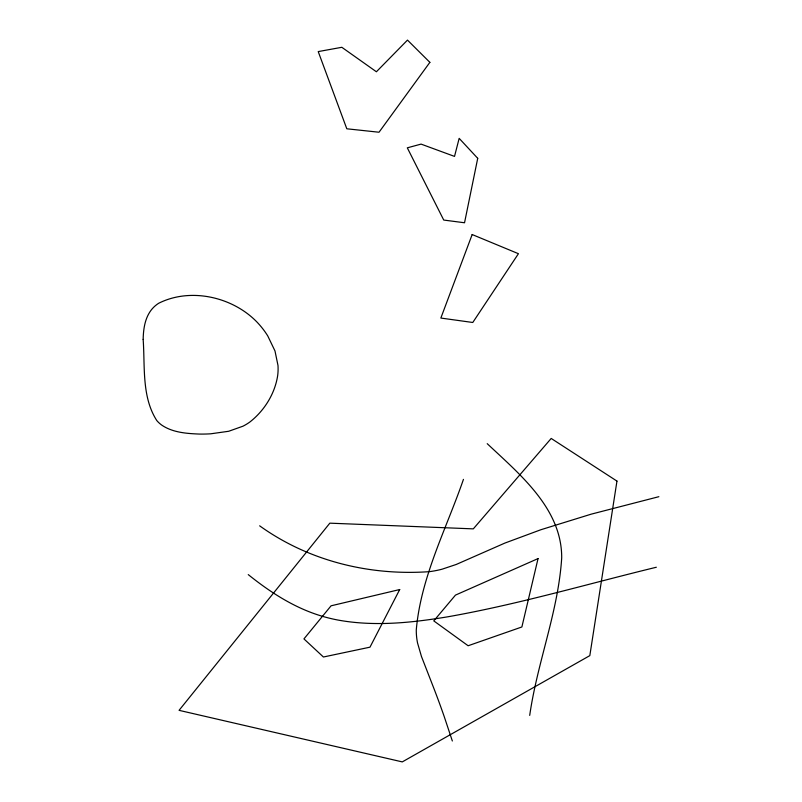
<?xml version="1.0" encoding="UTF-8"?>
<svg xmlns="http://www.w3.org/2000/svg" width="802" height="802" viewBox="0 0 802 802"><rect width="100%" height="100%" fill="white"/><g stroke="black" fill="none" stroke-linecap="round" stroke-linejoin="round"><path stroke-width="1.2" d="M529.711 715.394C537.31 662.272 558.312 611.515 561.701 557.821C561.881 508.638 519.886 474.463 487.215 443.666M463.446 479.365C446.373 528.839 420.849 577.089 416.278 629.911A90.636 72.16 -29 0 0 417.551 643.014L421.461 656.477L433.661 687.845A2516.004 1298.669 8.8 0 1 444.168 716.437L452.348 740.998M656.337 567.245C587.054 584.097 518.443 604.297 448.148 616.738C411.616 622.813 373.922 626.803 337.201 619.906A174.044 149.874 -28.3 0 1 317.973 614.923C292.219 606.512 269.231 591.465 248.249 574.603M658.863 496.689L591.194 514.162L540.909 529.721L504.879 543.074L456.228 564.468L442.102 569.189A87.909 74.446 -29.4 0 1 429.27 571.666C369.532 575.876 308.74 561.079 259.647 525.821M143.157 339.406C145.092 366.394 141.513 396.86 156.811 420.589A31.248 28.311 -12.3 0 0 161.924 425.24C172.811 432.539 186.465 433.541 199.197 434.062A132.49 124.32 -15.5 0 0 210.756 433.802L228.68 431.275L242.956 426.203A47.97 43.679 -16.6 0 0 249.913 421.972C264.339 410.684 274.865 393.802 277.672 375.617A60.491 55.438 -16.3 0 0 277.993 365.481L274.986 350.955L267.748 335.908A96.882 88.451 -12.4 0 0 256.53 321.602C232.039 296.68 190.234 287.327 158.606 303.306A29.213 27.258 -10.5 0 0 151.017 310.294C144.801 318.605 143.378 329.311 143.157 339.406M616.959 481.09L589.821 655.625L402.283 761.9L179.067 710.341L329.822 523.165L473.3 528.869L551.195 438.443L616.959 481.09M477.721 158.325L464.538 222.766L443.737 220.059L407.306 147.829L421.08 144.109L454.523 156.4L459.165 138.355L477.721 158.325M538.042 558.593L521.881 626.974L468.127 645.75L433.782 620.888L455.476 595.104L538.042 558.593M472.167 234.535L440.849 318.053L472.779 322.484L518.433 253.703L472.167 234.535M399.707 589.54L369.983 647.174L323.417 657.008L303.948 638.903L331.066 605.811L399.707 589.54M429.872 62.355L379.025 132.23L346.805 128.791L318.224 51.589L341.832 47.298L376.399 71.769L407.486 40.1L429.872 62.355"/></g></svg>
